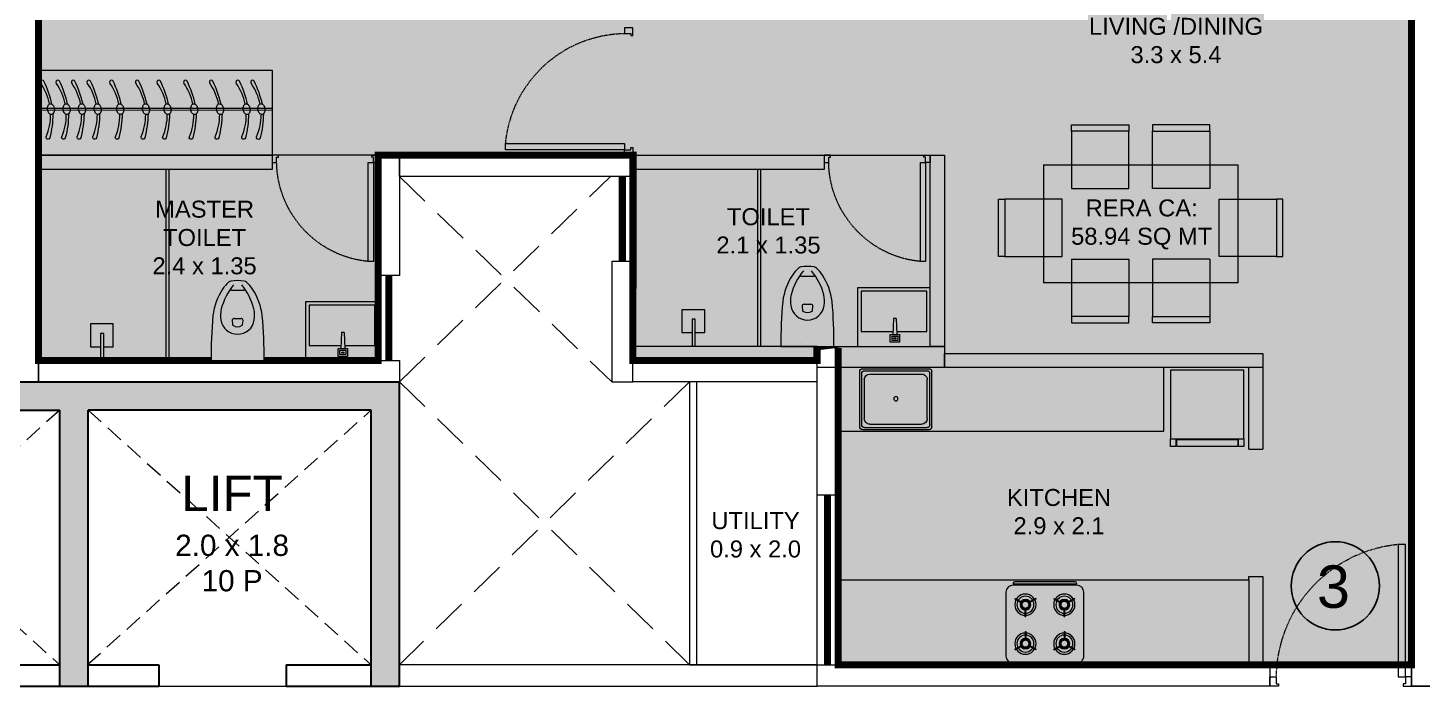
# Model space of a CAD drawing. Header units: inches. Extents: x 27644242 to 29761523, y -859349 to 216979.
# Drawn here: x 29054690 to 29064540, y -713043 to -708393 of the extents above; entities that cross this region are included whole.
import ezdxf

# ---------------------------------------------------------------- set-up
doc = ezdxf.new("R2010")
doc.units = ezdxf.units.IN
doc.header["$MEASUREMENT"] = 0
doc.set_wipeout_variables(frame=1)
for name, pattern in [('DASHED', [0.75, 0.5, -0.25]), ('DASHED2', [0.375, 0.25, -0.125]), ('HIDDEN', [0.375, 0.25, -0.125])]:
    doc.linetypes.add(name, pattern=pattern)
doc.layers.get('Defpoints').update_dxf_attribs({"color": 8})
for name, color, linetype, lineweight in [('AHC-A-COLUMN', 210, 'Continuous', 30), ('AHC-A-DUCT', 14, 'HIDDEN', 5), ('Columns', 1, 'Continuous', 25), ('DOOR', 4, 'Continuous', 0), ('ELEVATION', 40, 'Continuous', 13), ('FURN', 250, 'Continuous', 0), ('WALL', 7, 'Continuous', 20), ('WINDOW', 162, 'Continuous', 13)]:
    doc.layers.add(name, color=color, linetype=linetype, lineweight=lineweight)
doc.layers.add('BHK HATCH', color=8, linetype='Continuous', lineweight=5, transparency=0.85)
doc.layers.add('text', color=7, linetype='Continuous')
doc.styles.add('AMITS', font='arial.ttf')

# ---------------------------------------------------------------- blocks, each defined once
blk = doc.blocks.new('A$C4D4B4B8A')
at = {"layer": 'WALL', "ltscale": 500}
for points in [[(-100, 0), (50.00000023841858, 0), (50.00000023841858, 7899.999986726529), (-100, 7899.999986726529)], [(9899.999964438379, 7900.109220882077), (9749.99996765703, 7900.109220882077), (9749.99996765703, 2150.037880629359), (9899.999964438379, 2150.037880629359)]]:
    blk.add_lwpolyline(points, close=True, dxfattribs=at)
blk = doc.blocks.new('FFFF')
at = {"layer": 'Columns', "ltscale": 500, "transparency": 33554610}
h = blk.add_hatch(color=256, dxfattribs=at)
h.dxf.hatch_style = 1
h.paths.add_polyline_path([(27448525.24615743, -46437.56585687399), (27450525.24615743, -46437.56585687399), (27450525.24615743, -48237.56585687399), (27450525.24615743, -48387.56585687399), (27450725.24615743, -48387.56585687399), (27450725.24615743, -46237.56585687399), (27446125.24615743, -46237.56585687399), (27446125.24615743, -48387.56585687399), (27446325.24615743, -48387.56585687399), (27446325.24615743, -48237.56585687399), (27446325.24615743, -46437.56585687399), (27448325.24615743, -46437.56585687399), (27448325.24615743, -48237.56585687399), (27448325.24615743, -48387.56585687399), (27448525.24615743, -48387.56585687399), (27448525.24615743, -48237.56585687399), (27448519.53533646, -48237.56585687399), (27448525.24615743, -48232.44075227244)])
at = {"color": 8, "ltscale": 500}
for p, q in [((27446325.24615743, -46437.56585687399), (27448325.24615743, -48237.56585687399)), ((27448325.24615743, -46437.56585687399), (27446325.24615743, -48237.56585687399)), ((27448519.53533646, -48237.56585687399), (27450525.24615743, -46437.56585687399)), ((27448525.24615743, -46437.56585687399), (27450525.24615743, -48237.56585687399))]:
    blk.add_line(p, q, dxfattribs=at)
at = {"layer": 'AHC-A-COLUMN', "ltscale": 500}
for p, q in [((27446125.24615743, -48387.56585687399), (27446125.24615743, -46237.56585687399)), ((27446125.24615743, -46237.56585687399), (27450725.24615743, -46237.56585687399)), ((27450725.24615743, -48387.56585687399), (27450725.24615743, -46237.56585687399)), ((27446325.24615743, -46437.56585687399), (27448325.24615743, -46437.56585687399)), ((27446325.24615743, -48387.56585687399), (27446325.24615743, -46437.56585687399)), ((27448325.24615743, -48387.56585687399), (27448325.24615743, -46437.56585687399)), ((27450525.24615743, -46437.56585687399), (27448525.24615743, -46437.56585687399)), ((27448525.24615743, -48387.56585687399), (27448525.24615743, -46437.56585687399)), ((27450525.24615743, -48387.56585687399), (27450525.24615743, -46437.56585687399)), ((27446325.24615743, -48237.56585687399), (27446875.24615743, -48237.56585687399)), ((27446875.24615743, -48237.56585687399), (27446875.24615743, -48387.56585687399)), ((27447775.24615743, -48237.56585687399), (27447775.24615743, -48387.56585687399)), ((27447775.24615743, -48237.56585687399), (27448325.24615743, -48237.56585687399)), ((27448519.53533646, -48237.56585687399), (27449025.24615743, -48237.56585687399)), ((27449025.24615743, -48237.56585687399), (27449025.24615743, -48387.56585687399)), ((27449925.24615743, -48237.56585687399), (27449925.24615743, -48387.56585687399)), ((27449925.24615743, -48237.56585687399), (27450525.24615743, -48237.56585687399)), ((27446125.24615743, -48387.56585687399), (27446875.24615743, -48387.56585687399)), ((27447775.24615743, -48387.56585687399), (27449025.24615743, -48387.56585687399)), ((27449925.24615743, -48387.56585687399), (27450725.24615743, -48387.56585687399))]:
    blk.add_line(p, q, dxfattribs=at)
at = {"layer": 'FURN', "ltscale": 500}
blk.add_line((27446875.24615743, -48387.56585687399), (27449925.24615743, -48387.56585687399), dxfattribs=at)
at = {"layer": 'text', "ltscale": 100, "char_height": 300, "width": 1823.982881505042, "attachment_point": 1, "style": 'AMITS'}
for insert in [(27446404.42097889, -46901.19155707996), (27448631.11521077, -46901.19155707996)]:
    blk.add_mtext('\\pxqc;{\\H0.833333x;LIFT\\P\\H0.6x;2.0 x 1.8\\P10 P}', dxfattribs=dict(at, insert=insert))
blk = doc.blocks.new('KITCHEN')
at = {"layer": 'FURN'}
for p, q in [((-135610.396807738, 231798.9129835829, -6.80196420895e-05), (-135610.3967804788, 232190.0503932484, -6.80196420895e-05)), ((-135596.0179137137, 231813.2918504026, -6.80196420895e-05), (-135596.0179134736, 232175.6714994093, -6.80196420895e-05)), ((-135119.8276988504, 232209.4809657279, -6.80196420895e-05), (-135590.9658428584, 232209.4812943557, -6.80196420895e-05)), ((-135134.2065928738, 232195.1020989082, -6.80196420895e-05), (-135576.5869758541, 232195.1024005169, -6.80196420895e-05)), ((-135171.7082867654, 232170.7759577617, -6.80196420895e-05), (-135539.0853230409, 232170.7761889008, -6.80196420895e-05)), ((-135114.7756603756, 231813.2911255263, -6.80196420895e-05), (-135114.7756871345, 232175.6711612883, -6.80196420895e-05)), ((-135100.3967933704, 231798.9122316876, -6.80196420895e-05), (-135100.3967931102, 232190.0500281079, -6.80196420895e-05)), ((-135577.9473870879, 231857.0484814852, -6.80196420895e-05), (-135577.9471982807, 232131.914386686, -6.80196420895e-05)), ((-135132.8464845517, 232131.9140825215, -6.80196420895e-05), (-135132.8466733589, 231857.0481773207, -6.80196420895e-05)), ((-135119.8276991367, 231779.4812940964, -6.80196420895e-05), (-135590.9658431448, 231779.4809659872, -6.80196420895e-05)), ((-135134.2065931401, 231793.8601609361, -6.80196420895e-05), (-135576.5869761204, 231793.8598598058, -6.80196420895e-05)), ((-135171.7085485978, 231818.1863751068, -6.80196420895e-05), (-135539.0855848742, 231818.1866062462, -6.80196420895e-05))]:
    blk.add_line(p, q, dxfattribs=at)
blk.add_circle((-135356.2811818646, 231997.3440837172, -6.80196420895e-05), 14.57318952194355, dxfattribs=at)
for centre, radius, start, end in [((-135590.9658611147, 232190.050374992, -6.80196420895e-05), 19.43091936259141, 89.99994611887881, 179.9999461722396), ((-135576.5869941105, 232175.6714811533, -6.80196420895e-05), 19.43091936377012, 89.99994611887881, 179.9999461722396), ((-135539.0853595535, 232131.9143501736, -6.80196420895e-05), 38.86183872754022, 89.99994611887881, 179.9999461722396), ((-135171.708323278, 232131.914119034, -6.80196420895e-05), 38.86183872636153, 359.9999461722396, 89.99994611887881), ((-135134.2066064977, 232175.6711795446, -6.80196420895e-05), 19.4309193628743, 359.9999461722396, 89.99994611887881), ((-135119.8277124743, 232190.0500463643, -6.80196420895e-05), 19.4309193628743, 359.9999461722396, 89.99994611887881), ((-135590.965861374, 231798.9118853508, -6.80196420895e-05), 19.43091936259141, 180.000053747719, 270.0000538010799), ((-135576.5869943496, 231813.2918686302, -6.80196420895e-05), 19.43091936377012, 180.000053747719, 270.0000538010799), ((-135539.0855483616, 231857.0484449725, -6.80196420895e-05), 38.86183872664441, 179.9999461722396, 269.9999461188789), ((-135171.7085120852, 231857.0482138331, -6.80196420895e-05), 38.86183872636153, 269.9999461188789, 359.9999461722396), ((-135134.2066067369, 231813.2921697604, -6.80196420895e-05), 19.4309193628743, 270.0000538010799, 5.37477190742e-05), ((-135119.8277127335, 231798.91221346, -6.80196420895e-05), 19.4309193628743, 270.0000538010799, 5.37477190742e-05)]:
    blk.add_arc(centre, radius, start, end, dxfattribs=at)
blk = doc.blocks.new('A$C3D5F2F58')
at = {"color": 0, "linetype": 'ByBlock'}
blk.add_wipeout([(187.50011628095314, 0.0007029809106882112), (-187.49988645238258, 0.002141109449553369), (-185.4461327599712, -124.79427701764467), (-182.64319708290714, -194.17809506666697), (-178.67937656536208, -263.2553945867189), (-175.94513293807603, -301.96418667944084), (-169.5233772166112, -348.5784110480934), (-150.65958313053636, -414.79895548603076), (-143.60576840086605, -432.7434513807498), (-131.4359386546992, -459.4194672303872), (-111.55101623162273, -495.3515091896269), (-106.00146373602581, -504.16207614979146), (-86.31187905213665, -529.656873245913), (-71.77004263157346, -545.0922721066611), (-63.7535681235704, -552.6522667291487), (-55.820945889355016, -558.0207123471199), (-40.62732903216272, -561.9569644665341), (-22.650784500767486, -564.0576937184092), (3.1191860226782637, -564.9819712372704), (29.623588182085655, -563.386044606136), (46.7036936595033, -560.9708889653714), (55.816613053843184, -558.0211040811308), (74.1694634542315, -542.702967029331), (100.9077609306371, -511.3725559020884), (135.40578869359751, -451.2000398289068), (158.3135983791637, -392.2332935974886), (171.18299652454425, -340.03528904007953), (178.86706809347294, -260.36256015572616), (185.06888550975071, -136.10103552398238), (187.40490855322727, -46.04541111191347)], dxfattribs=at)
for p, q in [((-187.5010972647469, 0.0007029809116829711), (187.5010972647469, -0.0007029809116829711)), ((-0.0001206899869430345, -62.50032787627106), (-0.0001206899869430345, -62.50032787627106)), ((-38.34417684682921, -282.4441069934812), (-35.83019779135429, -255.1767006467769)), ((35.8281326717879, -255.1771965825794), (38.34190726578163, -282.4443945058781)), ((-24.19961533470996, -297.9528777467137), (24.19722946341426, -297.9530591965788)), ((-42.54204804944675, -496.8174885845067), (42.53839828186392, -496.8178075689004))]:
    blk.add_line(p, q, dxfattribs=at)
at = {"color": 0, "linetype": 'ByBlock', "extrusion": (0, 0, -1)}
for centre, major_axis, ratio, start_param, end_param in [((3903.021715754829, 5.336121362867516), (4087.626111640523, 164.3945008557587), 0.9402469974905732, 3.100231840976132, 3.182953466203625), ((-3903.021442387271, 5.368060991073435), (-4087.624769956175, 164.4278580952963), 0.9402470159297139, 3.100231840975885, 3.182953466203453), ((-0.0009514335361018311, -305.0664631726902), (84.37101153350417, 84.3710115335042), 0.9999999999999825, 4.0733299556064, 6.922251383800011), ((86.94657025271954, -319.104996327497), (146.6450412105385, 146.6450412105385), 0.9999999999999918, 3.705861349966813, 4.079164587688122), ((-24.19956207924042, -283.7482577751036), (10.0441831062959, 10.0441831062959), 0.9999999999995852, 2.356198239399527, 4.018928911878863), ((-27.34333802255787, -255.9594638445444), (6.026525934484352, 6.026525934484353), 0.9999999999973382, 4.018939732921321, 4.852375116918253), ((-0.001057996767485747, -292.2711204833024), (-38.16791187460797, 38.16791187460796), 0.9999999999999851, 0.139987881863427, 1.430815943345945), ((24.19728271947315, -283.7484392249714), (-10.04417346387967, 10.04417346387967), 0.9999999999995556, 2.264264766379833, 3.926994566194867), ((27.34126703434958, -255.9596688687827), (6.026537183955396, 6.026537183955397), 0.9999999999970494, -0.1399786381201538, 0.6934719302451016), ((-86.94888745475691, -319.1043443575218), (-146.6450412105745, 146.6450412105745), 0.9999999999999966, 2.204028217905958, 2.577331455627266), ((275.8096101164956, -257.5165176812914), (321.4138594013794, 321.4138594013795), 0.9999999999999842, 3.353440802212683, 3.793890346916726), ((326.3046916335552, -245.8093728538863), (-323.4226960226755, 323.4226960226754), 0.9999999999998977, 4.816657477375592, 5.235079919721876), ((-326.3066865018882, -245.806926078347), (-323.4226960226392, 323.4226960226392), 0.9999999999998939, 2.618908689068238, 3.037332178612136), ((-275.8114654978235, -257.514449539239), (-321.413859401371, 321.4138594013709), 0.9999999999999198, 2.489302284144396, 2.92975182884846), ((-42.54196283946294, -474.0900966303486), (16.07069297006956, 16.07069297006956), 0.9999999999997307, 2.356198239399343, 3.38783600578178), ((42.53848349126565, -474.0904156141503), (16.0707090407633, 16.0707090407633), 0.9999999999999711, 1.324558553155231, 2.356198239399556), ((119.317531459139, -350.4991460226909), (192.8483156408264, 192.8483156408265), 0.9999999999996505, 3.092098341611679, 3.328461824491127), ((-40.86965387194141, -527.3831097477766), (24.10605552579581, 24.10605552579582), 0.9999999999997885, 2.52830116013461, 3.092098516144597), ((-0.001305734640482115, -292.2739921861062), (-192.8462850393787, 192.8462850393787), 0.9999999999999838, 3.754889937231234, 4.099098604700583), ((40.86554763679669, -527.3834161899506), (24.10603945512559, 24.1060394551256), 0.9999999999991802, 1.620297613588609, 2.184094812518512), ((-119.3203113403979, -350.4982513199195), (192.848315640911, 192.8483156409111), 0.9999999999995629, 1.383934654308197, 1.620297613588678)]:
    blk.add_ellipse(centre, major_axis=major_axis, ratio=ratio, start_param=start_param, end_param=end_param, dxfattribs=at)
blk = doc.blocks.new('A$C3E645E75')
at = {"extrusion": (0, 0, -1), "zscale": -0.9999999999999998, "rotation": 179.9999999999989}
blk.add_blockref('A$C3D5F2F58', (0.0001145812657341594, 0.001422045185563547), dxfattribs=at)
blk = doc.blocks.new('A$C3C731254-flat-1')
at = {"layer": 'FURN'}
for p, q in [((-77430.43748000963, -2819.970071324147), (-77430.67847345052, -2801.689654865302)), ((-77430.43748003093, -2801.689654865157), (-77317.8748892299, -2796.971816414385)), ((-77430.43748000963, -2819.970071324147), (-77317.87488921489, -2824.687909652857))]:
    blk.add_line(p, q, dxfattribs=at)
for points in [[(-77233.28092653771, -3060.590108068543), (-77647.68076634045, -3060.590108293196), (-77647.6807665959, -2547.467935639521), (-77233.28092680452, -2547.467935414868)], [(-77262.74279708727, -2843.048399874649), (-77262.74279714511, -2778.289552053029), (-77317.87488925141, -2778.289552060189), (-77317.87488920493, -2843.04839988178)], [(-77274.95999168088, -2830.831205317023), (-77274.95999170274, -2790.506746669416), (-77305.65769463503, -2790.506746663305), (-77305.65769462456, -2830.831205310911)], [(-77287.17718628586, -2818.614010713907), (-77287.17718628311, -2802.723941240285), (-77293.44050005279, -2802.723941243661), (-77293.44050003283, -2818.614010717312)]]:
    blk.add_lwpolyline(points, close=True, dxfattribs=at)
blk.add_lwpolyline([(-77338.50133330109, -2823.82339306979), (-77338.50133318597, -3036.155718951602), (-77623.24637716833, -3036.155719105969), (-77623.24637740865, -2571.902324800263), (-77338.50133343766, -2571.902324645896), (-77338.50133330381, -2797.836333065352)], dxfattribs=at)
blk = doc.blocks.new('A$C3A956F37-flat-1')
at = {"layer": 'FURN'}
blk.add_line((-168.3018512507224, 90.21167682122905), (-6.357986057992093e-05, 90.21167732175672), dxfattribs=at)
for points in [[(-97.08217719242748, 66.7323122372909), (-97.08217699390661, -2.887973096221685e-07), (-258.5135283042036, -7.690396159887314e-07), (-258.5135287844423, 161.4313505413011), (-97.08217747414528, 161.4313510215434), (-97.08217726227304, 90.21167703301762)], [(-6.351125193759799e-05, 67.13475424569333), (-191.3787742581335, 67.13475367650972), (-191.3787743267858, 90.21167675257311), (-168.3018512507224, 90.21167682122905)]]:
    blk.add_lwpolyline(points, dxfattribs=at)
blk = doc.blocks.new('DOOR_750')
at = {"layer": 'DOOR'}
for points in [[(-70, 50), (-32.5, 50), (-32.5, 750), (-70, 750)], [(-750, 50), (-717.5, 50), (-717.5, 12.5), (-705, 12.5), (-705, 0), (-750, 0)], [(0, 50), (-32.5, 50), (-32.5, 12.5), (-45, 12.5), (-45, 0), (0, 0)]]:
    blk.add_lwpolyline(points, close=True, dxfattribs=at)
at = {"layer": 'DOOR', "linetype": 'DASHED', "ltscale": 10}
blk.add_arc((-2.421077079540668, 38.02074629857511), 715.1792562178572, 95.42209849767376, 179.0402507183887, dxfattribs=at)
blk = doc.blocks.new('wardrobe')
at = {"layer": 'FURN', "extrusion": (9.3648474e-09, -6.4054214e-09, 1)}
for p, q in [((-179339.9319538271, 670701.1253851951, 0.001654056043776488), (-179339.6911575368, 671301.5740311678, 0.001657899915362488)), ((-179339.6911575368, 671301.5740311678, 0.001657899915362488), (-177689.691295729, 671300.8985882141, 0.001642443591949887)), ((-177689.9321141351, 670700.3947943129, 0.001654057376228178), (-179339.9319538271, 670701.1253851951, 0.001654056043776488))]:
    blk.add_line(p, q, dxfattribs=at)
at = {"layer": 'FURN'}
for p, q in [((-177689.9321141351, 670700.3947943129, 0.001654057376228178), (-177689.691295729, 671300.8985882141, 0.001642443591949887)), ((-177689.8194740967, 670981.2735340862, 0.0033225660894623), (-179338.8915724904, 670981.6928563288, 0.0033225660894623)), ((-177689.8242864239, 670969.2735344528, 0.0033225660894623), (-179338.9360700436, 670969.6928653923, 0.0033225660894623))]:
    blk.add_line(p, q, dxfattribs=at)
at = {"layer": 'FURN', "extrusion": (9.3648474e-09, -6.4054214e-09, 1)}
for points in [[(-179278.6527992443, 671008.697192798, -0.0579524), (-179255.4255184752, 671179.3133524555, -1.08017), (-179230.4970189745, 671170.8268614486, 0.102886), (-179262.4405416033, 671013.3370963088, 0.821198)], [(-179174.1528092542, 671008.6514438248, -0.0579524), (-179150.925528485, 671179.2676034822, -1.08017), (-179125.9970289843, 671170.7811124754, 0.102886), (-179157.9405516131, 671013.2913473354, 0.821198)], [(-178986.1528272715, 671008.5691394588, -0.0579524), (-178962.9255465024, 671179.1852991163, -1.08017), (-178937.9970470017, 671170.6988081096, 0.102886), (-178969.9405696305, 671013.2090429695, 0.821198)], [(-178803.9028447357, 671008.4893523796, -0.0579524), (-178780.6755639666, 671179.1055120371, -1.08017), (-178755.7470644658, 671170.6190210303, 0.102886), (-178787.6905870946, 671013.1292558903, 0.821198)], [(-178615.6528627772, 671008.4069385647, -0.0579524), (-178592.4255820081, 671179.0230982221, -1.08017), (-178567.4970825074, 671170.5366072154, 0.102886), (-178599.4406051363, 671013.0468420754, 0.821198)], [(-178463.4028773655, 671008.3402851622, -0.0579524), (-178440.1755965964, 671178.9564448196, -1.08017), (-178415.2470970957, 671170.4699538128, 0.102886), (-178447.1906197245, 671012.9801886728, 0.821198)], [(-178281.1528948296, 671008.2604980792, -0.0579524), (-178257.9256140605, 671178.8766577367, -1.08017), (-178232.9971145598, 671170.3901667299, 0.102886), (-178264.9406371886, 671012.9004015898, 0.821198)], [(-178121.7866026715, 671008.190729235, -0.0579524), (-178098.5593219024, 671178.8068888925, -1.08017), (-178073.6308224017, 671170.3203978856, 0.102886), (-178105.5743450305, 671012.8306327456, 0.821198)], [(-178011.2023081102, 671008.1423166214, -0.0579524), (-177987.9750273411, 671178.7584762789, -1.08017), (-177963.0465278404, 671170.2719852721, 0.102886), (-177994.9900504692, 671012.7822201321, 0.821198)], [(-177902.4196637843, 671008.0946927542, -0.0579524), (-177879.1923830152, 671178.7108524117, -1.08017), (-177854.2638835145, 671170.2243614048, 0.102886), (-177886.2074061433, 671012.734596265, 0.821198)], [(-177791.8353692193, 671008.0462801406, -0.0579524), (-177768.6080884502, 671178.6624397982, -1.08017), (-177743.6795889495, 671170.1759487913, 0.102886), (-177775.6231115783, 671012.6861836513, 0.821198)]]:
    blk.add_lwpolyline(points, format="xyb", dxfattribs=at)
for points in [[(-179268.3400056766, 671013.8274481322, -0.144333), (-179259.4216683369, 671012.1674988873, -0.107177), (-179250.0418392335, 671004.5162580581, -0.0778182), (-179243.7048838651, 670993.3889121476, -0.06501649999999999), (-179240.179683402, 670978.5018788192, -0.06501649999999999), (-179240.5955590895, 670963.2088134942, -0.0778182), (-179244.5306792353, 670951.0231801585, -0.107177), (-179252.153489063, 670941.6202311226, -0.144333), (-179260.5460488024, 670938.1768151704, -0.144333), (-179269.4644667157, 670939.836756114, -0.107177), (-179278.8442877618, 670947.4879977736, -0.0778182), (-179285.1812028433, 670958.6153478347, -0.06501649999999999), (-179288.7064516507, 670973.5023761822, -0.06501649999999999), (-179288.290527619, 670988.7954464878, -0.0778182), (-179284.35544776, 671000.9810756732, -0.107177), (-179276.7326459896, 671010.384023879, -0.144333)], [(-179163.8400156865, 671013.781699159, -0.144333), (-179154.9216783468, 671012.121749914, -0.107177), (-179145.5418492434, 671004.4705090848, -0.0778182), (-179139.204893875, 670993.3431631743, -0.06501649999999999), (-179135.6796934118, 670978.456129846, -0.06501649999999999), (-179136.0955690993, 670963.1630645209, -0.0778182), (-179140.0306892452, 670950.9774311851, -0.107177), (-179147.6534990729, 670941.5744821493, -0.144333), (-179156.0460588122, 670938.1310661972, -0.144333), (-179164.9644767256, 670939.7910071409, -0.107177), (-179174.3442977717, 670947.4422488002, -0.0778182), (-179180.6812128532, 670958.5695988614, -0.06501649999999999), (-179184.2064616605, 670973.4566272089, -0.06501649999999999), (-179183.7905376289, 670988.7496975148, -0.0778182), (-179179.8554577699, 671000.9353266999, -0.107177), (-179172.2326559995, 671010.3382749057, -0.144333)], [(-178975.8400337039, 671013.6993947931, -0.144333), (-178966.9216963642, 671012.0394455481, -0.107177), (-178957.5418672607, 671004.3882047187, -0.0778182), (-178951.2049118923, 670993.2608588083, -0.06501649999999999), (-178947.6797114292, 670978.3738254801, -0.06501649999999999), (-178948.0955871167, 670963.080760155, -0.0778182), (-178952.0307072625, 670950.8951268193, -0.107177), (-178959.6535170902, 670941.4921777834, -0.144333), (-178968.0460768296, 670938.0487618314, -0.144333), (-178976.9644947429, 670939.708702775, -0.107177), (-178986.344315789, 670947.3599444343, -0.0778182), (-178992.6812308706, 670958.4872944953, -0.06501649999999999), (-178996.2064796779, 670973.3743228429, -0.06501649999999999), (-178995.7905556462, 670988.6673931489, -0.0778182), (-178991.8554757872, 671000.8530223339, -0.107177), (-178984.2326740168, 671010.2559705396, -0.144333)], [(-178793.590051168, 671013.619607714, -0.144333), (-178784.6717138283, 671011.9596584688, -0.107177), (-178775.2918847249, 671004.3084176397, -0.0778182), (-178768.9549293565, 670993.1810717289, -0.06501649999999999), (-178765.4297288933, 670978.2940384008, -0.06501649999999999), (-178765.8456045808, 670963.0009730757, -0.0778182), (-178769.7807247267, 670950.81533974, -0.107177), (-178777.4035345544, 670941.4123907043, -0.144333), (-178785.7960942938, 670937.968974752, -0.144333), (-178794.7145122071, 670939.6289156957, -0.107177), (-178804.0943332532, 670947.280157355, -0.0778182), (-178810.4312483347, 670958.4075074163, -0.06501649999999999), (-178813.9564971421, 670973.2945357638, -0.06501649999999999), (-178813.5405731104, 670988.5876060695, -0.0778182), (-178809.6054932514, 671000.7732352547, -0.107177), (-178801.982691481, 671010.1761834605, -0.144333)], [(-178605.3400692096, 671013.5371938989, -0.144333), (-178596.4217318699, 671011.8772446539, -0.107177), (-178587.0419027665, 671004.2260038246, -0.0778182), (-178580.7049473981, 670993.0986579141, -0.06501649999999999), (-178577.1797469349, 670978.2116245858, -0.06501649999999999), (-178577.5956226224, 670962.9185592608, -0.0778182), (-178581.5307427682, 670950.732925925, -0.107177), (-178589.153552596, 670941.3299768892, -0.144333), (-178597.5461123354, 670937.886560937, -0.144333), (-178606.4645302486, 670939.5465018807, -0.107177), (-178615.8443512948, 670947.19774354, -0.0778182), (-178622.1812663763, 670958.3250936011, -0.06501649999999999), (-178625.7065151836, 670973.2121219488, -0.06501649999999999), (-178625.290591152, 670988.5051922547, -0.0778182), (-178621.355511293, 671000.6908214397, -0.107177), (-178613.7327095226, 671010.0937696457, -0.144333)], [(-178453.0900837978, 671013.4705404964, -0.144333), (-178444.1717464581, 671011.8105912514, -0.107177), (-178434.7919173547, 671004.1593504221, -0.0778182), (-178428.4549619863, 670993.0320045116, -0.06501649999999999), (-178424.9297615232, 670978.1449711833, -0.06501649999999999), (-178425.3456372107, 670962.8519058583, -0.0778182), (-178429.2807573565, 670950.6662725225, -0.107177), (-178436.9035671842, 670941.2633234865, -0.144333), (-178445.2961269236, 670937.8199075345, -0.144333), (-178454.2145448369, 670939.4798484783, -0.107177), (-178463.594365883, 670947.1310901375, -0.0778182), (-178469.9312809645, 670958.2584401987, -0.06501649999999999), (-178473.4565297719, 670973.1454685464, -0.06501649999999999), (-178473.0406057402, 670988.4385388519, -0.0778182), (-178469.1055258812, 671000.6241680372, -0.107177), (-178461.4827241108, 671010.0271162429, -0.144333)], [(-178270.840101262, 671013.3907534134, -0.144333), (-178261.9217639223, 671011.7308041684, -0.107177), (-178252.5419348189, 671004.079563339, -0.0778182), (-178246.2049794505, 670992.9522174286, -0.06501649999999999), (-178242.6797789873, 670978.0651841004, -0.06501649999999999), (-178243.0956546748, 670962.7721187754, -0.0778182), (-178247.0307748207, 670950.5864854396, -0.107177), (-178254.6535846484, 670941.1835364036, -0.144333), (-178263.0461443878, 670937.7401204515, -0.144333), (-178271.964562301, 670939.4000613954, -0.107177), (-178281.3443833472, 670947.0513030546, -0.0778182), (-178287.6812984287, 670958.1786531158, -0.06501649999999999), (-178291.206547236, 670973.0656814635, -0.06501649999999999), (-178290.7906232044, 670988.358751769, -0.0778182), (-178286.8555433454, 671000.5443809542, -0.107177), (-178279.232741575, 671009.9473291601, -0.144333)], [(-178111.4738091039, 671013.3209845693, -0.144333), (-178102.5554717642, 671011.6610353242, -0.107177), (-178093.1756426607, 671004.0097944951, -0.0778182), (-178086.8386872923, 670992.8824485844, -0.06501649999999999), (-178083.3134868292, 670977.9954152561, -0.06501649999999999), (-178083.7293625167, 670962.7023499311, -0.0778182), (-178087.6644826625, 670950.5167165954, -0.107177), (-178095.2872924902, 670941.1137675596, -0.144333), (-178103.6798522296, 670937.6703516074, -0.144333), (-178112.5982701429, 670939.3302925511, -0.107177), (-178121.978091189, 670946.9815342103, -0.0778182), (-178128.3150062706, 670958.1088842717, -0.06501649999999999), (-178131.8402550779, 670972.9959126192, -0.06501649999999999), (-178131.4243310462, 670988.2889829249, -0.0778182), (-178127.4892511872, 671000.47461211, -0.107177), (-178119.8664494169, 671009.8775603158, -0.144333)], [(-178000.8895145425, 671013.2725719557, -0.144333), (-177991.9711772029, 671011.6126227106, -0.107177), (-177982.5913480994, 671003.9613818814, -0.0778182), (-177976.2543927311, 670992.8340359707, -0.06501649999999999), (-177972.7291922679, 670977.9470026426, -0.06501649999999999), (-177973.1450679554, 670962.6539373175, -0.0778182), (-177977.0801881013, 670950.4683039817, -0.107177), (-177984.7029979289, 670941.0653549461, -0.144333), (-177993.0955576683, 670937.6219389938, -0.144333), (-178002.0139755816, 670939.2818799376, -0.107177), (-178011.3937966277, 670946.9331215969, -0.0778182), (-178017.7307117092, 670958.0604716581, -0.06501649999999999), (-178021.2559605166, 670972.9475000056, -0.06501649999999999), (-178020.840036485, 670988.2405703114, -0.0778182), (-178016.9049566259, 671000.4261994964, -0.107177), (-178009.2821548555, 671009.8291477023, -0.144333)], [(-177892.1068702167, 671013.2249480885, -0.144333), (-177883.188532877, 671011.5649988435, -0.107177), (-177873.8087037736, 671003.9137580142, -0.0778182), (-177867.4717484052, 670992.7864121038, -0.06501649999999999), (-177863.946547942, 670977.8993787754, -0.06501649999999999), (-177864.3624236295, 670962.6063134504, -0.0778182), (-177868.2975437754, 670950.4206801145, -0.107177), (-177875.9203536031, 670941.0177310788, -0.144333), (-177884.3129133425, 670937.5743151268, -0.144333), (-177893.2313312558, 670939.2342560703, -0.107177), (-177902.6111523019, 670946.8854977296, -0.0778182), (-177908.9480673834, 670958.012847791, -0.06501649999999999), (-177912.4733161907, 670972.8998761384, -0.06501649999999999), (-177912.0573921591, 670988.192946444, -0.0778182), (-177908.1223123001, 671000.3785756293, -0.107177), (-177900.4995105297, 671009.7815238353, -0.144333)], [(-177781.5225756517, 671013.176535475, -0.144333), (-177772.604238312, 671011.5165862299, -0.107177), (-177763.2244092085, 671003.8653454006, -0.0778182), (-177756.8874538401, 670992.7379994901, -0.06501649999999999), (-177753.362253377, 670977.8509661617, -0.06501649999999999), (-177753.7781290645, 670962.5579008369, -0.0778182), (-177757.7132492103, 670950.372267501, -0.107177), (-177765.3360590381, 670940.9693184652, -0.144333), (-177773.7286187774, 670937.5259025132, -0.144333), (-177782.6470366907, 670939.1858434568, -0.107177), (-177792.0268577369, 670946.8370851161, -0.0778182), (-177798.3637728184, 670957.9644351773, -0.06501649999999999), (-177801.8890216257, 670972.851463525, -0.06501649999999999), (-177801.4730975941, 670988.1445338305, -0.0778182), (-177797.538017735, 671000.3301630158, -0.107177), (-177789.9152159647, 671009.7331112216, -0.144333)]]:
    blk.add_lwpolyline(points, format="xyb", close=True, dxfattribs=at)
for centre, radius, start, end in [((-178545.148123222, 671107.2747919892, -0.005989446164228918), 745.3024005847423, 192.8833822229445, 206.150255043571), ((-178868.1610454724, 671018.4069481211, -0.005989446164228919), 394.605956053169, 191.4815504651745, 214.9786078866055), ((-178440.6481332318, 671107.229043016, -0.005989446164241579), 745.3024005847423, 192.8833822229445, 206.150255043571), ((-178763.6610554823, 671018.3611991479, -0.005989446164241578), 394.605956053169, 191.4815504651745, 214.9786078866055), ((-178252.6481512492, 671107.14673865, -0.005989446164132779), 745.3024005847423, 192.8833822229445, 206.150255043571), ((-178575.6610734996, 671018.2788947821, -0.005989446164132779), 394.605956053169, 191.4815504651745, 214.9786078866055), ((-178070.3981687134, 671107.0669515708, -0.005989446164330678), 745.3024005847423, 192.8833822229445, 206.150255043571), ((-178393.4110909638, 671018.1991077027, -0.005989446164330618), 394.605956053169, 191.4815504651745, 214.9786078866055), ((-177882.1481867549, 671106.9845377558, -0.005989446164218119), 745.3024005847423, 192.8833822229445, 206.150255043571), ((-178205.1611090054, 671018.1166938879, -0.005989446164218179), 394.605956053169, 191.4815504651745, 214.9786078866055), ((-177729.8982013432, 671106.9178843533, -0.005989446164192519), 745.3024005847423, 192.8833822229445, 206.150255043571), ((-178052.9111235936, 671018.0500404852, -0.005989446164192519), 394.605956053169, 191.4815504651745, 214.9786078866055), ((-177547.6482188073, 671106.8380972703, -0.005989446164168418), 745.3024005847423, 192.8833822229445, 206.150255043571), ((-177870.6611410578, 671017.9702534023, -0.005989446164168478), 394.605956053169, 191.4815504651745, 214.9786078866055), ((-177388.2819266492, 671106.768328426, -0.005989446164531379), 745.3024005847423, 192.8833822229445, 206.150255043571), ((-177711.2948488996, 671017.9004845581, -0.005989446164531319), 394.605956053169, 191.4815504651745, 214.9786078866055), ((-177277.6976320879, 671106.7199158127, -0.005989446164528479), 745.3024005847423, 192.8833822229445, 206.150255043571), ((-177600.7105543383, 671017.8520719445, -0.005989446164528479), 394.605956053169, 191.4815504651745, 214.9786078866055), ((-177168.914987762, 671106.6722919454, -0.00598944616433618), 745.3024005847423, 192.8833822229445, 206.150255043571), ((-177491.9279100124, 671017.8044480775, -0.005989446164336118), 394.605956053169, 191.4815504651745, 214.9786078866055), ((-177058.330693197, 671106.6238793319, -0.005989446164333219), 745.3024005847423, 192.8833822229445, 206.150255043571), ((-177381.3436154474, 671017.7560354639, -0.005989446164333278), 394.605956053169, 191.4815504651745, 214.9786078866055), ((-179202.3082393222, 670784.6203770322, -0.00598944616422898), 13.20589759893129, 206.1504610381712, 34.97883644990284), ((-179097.8082493321, 670784.5746280589, -0.005989446164241519), 13.20589759893129, 206.1504610381712, 34.97883644990284), ((-178909.8082673495, 670784.492323693, -0.005989446164132719), 13.20589759893129, 206.1504610381712, 34.97883644990284), ((-178727.5582848136, 670784.4125366136, -0.005989446164330679), 13.20589759893129, 206.1504610381712, 34.97883644990284), ((-178539.3083028552, 670784.3301227987, -0.005989446164218178), 13.20589759893129, 206.1504610381712, 34.97883644990284), ((-178387.0583174434, 670784.2634693962, -0.005989446164192579), 13.20589759893129, 206.1504610381712, 34.97883644990284), ((-178204.8083349076, 670784.1836823132, -0.005989446164168479), 13.20589759893129, 206.1504610381712, 34.97883644990284), ((-178045.4420427494, 670784.113913469, -0.005989446164531379), 13.20589759893129, 206.1504610381712, 34.97883644990284), ((-177934.8577481882, 670784.0655008554, -0.005989446164528418), 13.20589759893129, 206.1504610381712, 34.97883644990284), ((-177826.0751038623, 670784.0178769884, -0.005989446164336179), 13.20589759893129, 206.1504610381712, 34.97883644990284), ((-177715.4908092973, 670783.9694643748, -0.005989446164333219), 13.20589759893129, 206.1504610381712, 34.97883644990284)]:
    blk.add_arc(centre, radius, start, end, dxfattribs=at)
blk = doc.blocks.new('FRDG')
at = {"layer": 'FURN', "color": 8, "lineweight": 0, "extrusion": (3.34319914e-08, -6.874311e-09, 0.9999999999999996), "elevation": 0.0002050832648149}
for points in [[(9345.997612685185, -728.4923106440953), (9346.508078055589, -728.4923104646708), (9346.508077863564, -727.9459958256563), (9345.997612493158, -727.9459960050802)], [(9346.508077863564, -727.9459958256563), (9346.565883324702, -727.9459958053379), (9346.565883338772, -727.9860241683583), (9346.508077877632, -727.9860241886763)], [(9346.513872441215, -727.9916598882814), (9346.565883340749, -727.9916598700003), (9346.565883499825, -728.4442234720767), (9346.513872600286, -728.444223490358)], [(9346.50807804152, -728.4522821016507), (9346.565883502657, -728.4522820813326), (9346.565883516723, -728.4923104443528), (9346.508078055589, -728.4923104646708)]]:
    blk.add_lwpolyline(points, close=True, dxfattribs=at)
blk = doc.blocks.new('hob')
at = {"layer": 'FURN', "extrusion": (2e-16, 7.342489320000001e-08, 0.9999999999999974)}
for p, q in [((-747640.0917034821, 890446.8354195151), (-747612.5579157397, 890399.1455002223)), ((-747635.7615764627, 890449.3354195151), (-747608.2277887221, 890401.6455002222)), ((-747280.1291814615, 890449.3354195151), (-747307.6629692019, 890401.6455002222)), ((-747275.799054442, 890446.8354195151), (-747303.3328421824, 890399.1455002223)), ((-747640.0917034821, 890302.1747929864), (-747612.5579157397, 890349.8647122794)), ((-747635.7615764627, 890299.6747929862), (-747608.2277887221, 890347.3647122792)), ((-747510.4817989618, 890377.0051062517), (-747565.5493744445, 890377.0051062517)), ((-747510.4817989618, 890372.0051062517), (-747565.5493744445, 890372.0051062517)), ((-747405.4089589603, 890377.0051062517), (-747350.3413834795, 890377.0051062517)), ((-747405.4089589603, 890372.0051062517), (-747350.3413834795, 890372.0051062517)), ((-747280.1291814615, 890299.6747929862), (-747307.6629692019, 890347.3647122792)), ((-747275.799054442, 890302.1747929864), (-747303.3328421824, 890349.8647122794)), ((-747640.0917034821, 890171.8354195151), (-747612.5579157397, 890124.1455002223)), ((-747635.7615764627, 890174.3354195151), (-747608.2277887221, 890126.6455002222)), ((-747280.1291814615, 890174.3354195151), (-747307.6629692019, 890126.6455002222)), ((-747275.799054442, 890171.8354195151), (-747303.3328421824, 890124.1455002223)), ((-747640.0917034821, 890027.1747929862), (-747612.5579157397, 890074.8647122794)), ((-747635.7615764627, 890024.6747929864), (-747608.2277887221, 890072.3647122794)), ((-747510.4817989618, 890102.0051062516), (-747565.5493744445, 890102.0051062516)), ((-747510.4817989618, 890097.0051062519), (-747565.5493744445, 890097.0051062519)), ((-747405.4089589603, 890102.0051062498), (-747350.3413834795, 890102.0051062498)), ((-747405.4089589603, 890097.0051062498), (-747350.3413834795, 890097.0051062498)), ((-747280.1291814615, 890024.6747929864), (-747307.6629692019, 890072.3647122794)), ((-747275.799054442, 890027.1747929862), (-747303.3328421824, 890074.8647122794))]:
    blk.add_line(p, q, dxfattribs=at)
at = {"layer": 'FURN', "extrusion": (2e-16, 7.342489320000001e-08, 0.9999999999999974), "elevation": 0.06695608915302599}
for points in [[(-747232.9450263028, 889962.0050052701), (-747682.9450263027, 889962.0050052701, -0.4142135623730929), (-747732.9450263027, 890012.0050052705), (-747732.9450263027, 890462.0050052705, -0.4142135623730951), (-747682.9450263007, 890512.0050052704), (-747232.9450263007, 890512.0050052704, -0.4142135623730971), (-747182.9450263027, 890462.0050052705), (-747182.9450263027, 890012.0050052705, -0.4142135623730951)], [(-747172.9450263007, 890462.0050052705, -0.4142135623730951), (-747157.945026301, 890447.0050052704), (-747157.9450263027, 890027.0050052701, -0.4142135623730951), (-747172.9450263028, 890012.0050052705), (-747172.9450263028, 890027.0050052701)]]:
    blk.add_lwpolyline(points, format="xyb", close=True, dxfattribs=at)
at = {"layer": 'FURN', "extrusion": (2e-16, 7.342489320000001e-08, 0.9999999999999974), "const_width": 20, "elevation": 0.06695608915302599}
for points in [[(-747625.4450263027, 890374.5050052705, 1), (-747565.445026301, 890374.5050052705, 1)], [(-747290.4457316212, 890374.5050052705, 1), (-747350.4457316212, 890374.505005272, 1)], [(-747625.4450263027, 890099.5050052704, -1), (-747565.4450263028, 890099.5050052704, -1)], [(-747290.4457316212, 890099.5050052704, 1), (-747350.4457316212, 890099.5050052704, 1)]]:
    blk.add_lwpolyline(points, format="xyb", close=True, dxfattribs=at)
at = {"layer": 'FURN', "extrusion": (2e-16, 7.342489320000001e-08, 0.9999999999999974)}
for centre, radius in [((-747595.445026301, 890374.5051062476, 0.0653756527670075), 75), ((-747320.4457316212, 890374.5051062497, 0.06537565276706463), 75), ((-747595.445026301, 890374.5051062476, 0.0653756527670075), 60.00000000000001), ((-747595.445026301, 890374.5051062476, 0.0653756527670075), 37.50000000000001), ((-747320.4457316212, 890374.5051062497, 0.06537565276706463), 60.00000000000001), ((-747320.4457316212, 890374.5051062497, 0.06537565276706463), 37.50000000000001), ((-747595.4450263028, 890099.5051062478, 0.0653554609213856), 75), ((-747595.4450263028, 890099.5051062478, 0.0653554609213856), 60.00000000000001), ((-747320.4457316212, 890099.5051062478, 0.0653554609214416), 75), ((-747320.4457316212, 890099.5051062478, 0.0653554609214416), 60.00000000000001), ((-747595.4450263028, 890099.5051062478, 0.0653554609213856), 37.50000000000001), ((-747320.4457316212, 890099.5051062478, 0.0653554609214416), 37.50000000000001)]:
    blk.add_circle(centre, radius, dxfattribs=at)
for centre, start, end in [((-747595.445026301, 890374.5051062476, 0.0653756527670075), 118.3145869005222, 121.6854130804511), ((-747320.4457316212, 890374.5051062497, 0.06537565276706463), 58.3145869195489, 61.68541298337863), ((-747320.445026301, 890374.5051062476, 0.0653756527670636), 58.3145869195489, 61.68541298337863), ((-747595.445026301, 890374.5051062476, 0.0653756527670075), 358.3145869530076, 1.685412940316937), ((-747320.4457316212, 890374.5051062497, 0.06537565276706463), 178.3145869530075, 181.6854129403169), ((-747595.445026301, 890374.5051062476, 0.0653756527670075), 238.3145869195489, 241.6854129833786), ((-747320.4457316212, 890374.5051062497, 0.06537565276706463), 298.3145869005222, 301.6854130804511), ((-747595.4450263028, 890099.5051062478, 0.0653554609213856), 118.3145869005222, 121.6854130804511), ((-747320.4457316212, 890099.5051062478, 0.0653554609214416), 58.3145869195489, 61.68541298337863), ((-747320.445026301, 890099.5051062478, 0.0653554609214416), 58.3145869195489, 61.68541298337863), ((-747595.4450263028, 890099.5051062478, 0.0653554609213856), 358.3145869530076, 1.685412940316937), ((-747320.4457316212, 890099.5051062478, 0.0653554609214416), 178.3145869530075, 181.6854129403169), ((-747595.4450263028, 890099.5051062478, 0.0653554609213856), 238.3145869195489, 241.6854129833786), ((-747320.4457316212, 890099.5051062478, 0.0653554609214416), 298.3145869005222, 301.6854130804511)]:
    blk.add_arc(centre, 85, start, end, dxfattribs=at)
blk = doc.blocks.new('DINING TBALE')
at = {"layer": 'FURN'}
for p, q in [((551.6394374225056, 1664.61049376172, 0.3026115498129918), (551.6394411908695, 1709.61049376172, 0.3026115498129918)), ((551.6394411908695, 1709.61049376172, 0.3026115498129918), (956.6394411908695, 1709.610459846212, 0.3026115498129918)), ((551.6394374225056, 1664.61049376172, 0.3026115498129918), (551.6394411908695, 1709.61049376172, 0.3026115498129918)), ((956.6394411908695, 1709.610459846212, 0.3026115498129918), (956.6394374225056, 1664.610459846212, 0.3026115498129918)), ((1528.277242697193, 1709.61049376172, 0.3026115498129918), (1123.277242697193, 1709.610459846212, 0.3026115498129918)), ((1123.277242697193, 1709.610459846212, 0.3026115498129918), (1123.277246465557, 1664.610459846212, 0.3026115498129918)), ((1528.277246465557, 1664.61049376172, 0.3026115498129918), (1528.277242697193, 1709.61049376172, 0.3026115498129918)), ((1528.277246465557, 1664.61049376172, 0.3026115498129918), (1528.277242697193, 1709.61049376172, 0.3026115498129918)), ((551.6394374225056, 1664.61049376172, 0.3026115498129918), (551.639403506997, 1259.61049376172, 0.3026115498129918)), ((956.6394374225056, 1664.610459846212, 0.3026115498129918), (551.6394374225056, 1664.61049376172, 0.3026115498129918)), ((956.6394374225056, 1664.610459846212, 0.3026115498129918), (551.6394374225056, 1664.61049376172, 0.3026115498129918)), ((956.639403506997, 1259.610459846212, 0.3026115498129918), (956.6394374225056, 1664.610459846212, 0.3026115498129918)), ((1123.277246465557, 1664.610459846212, 0.3026115498129918), (1528.277246465557, 1664.61049376172, 0.3026115498129918)), ((1123.277246465557, 1664.610459846212, 0.3026115498129918), (1528.277246465557, 1664.61049376172, 0.3026115498129918)), ((1123.277280381299, 1259.610459846212, 0.3026115498129918), (1123.277246465557, 1664.610459846212, 0.3026115498129918)), ((1528.277246465557, 1664.61049376172, 0.3026115498129918), (1528.277280381299, 1259.61049376172, 0.3026115498129918)), ((1726.246325909975, 1426.237583625829, 0.3026115498129918), (353.6703579780878, 1426.237698568497, 0.3026115498129918)), ((353.6703579783207, 1426.237583625829, 0.3026115498129918), (353.6704276530072, 594.220360763371, 0.3026115498129918)), ((1726.246325909975, 1426.237583625829, 0.3026115498129918), (1726.246256234939, 594.220245820703, 0.3026115498129918)), ((35.04572732385714, 779.3267953547183, 0.3026115498129918), (35.04576123959851, 1184.326795354718, 0.3026115498129918)), ((35.04576123959851, 1184.326795354718, 0.3026115498129918), (80.0457612395985, 1184.326791586354, 0.3026115498129918)), ((80.0457612395985, 1184.326791586354, 0.3026115498129918), (80.04572732385714, 779.3267915863544, 0.3026115498129918)), ((80.0457612395985, 1184.326791586354, 0.3026115498129918), (80.04572732385714, 779.3267915863544, 0.3026115498129918)), ((485.0457612395985, 1184.326757670846, 0.3026115498129918), (80.0457612395985, 1184.326791586354, 0.3026115498129918)), ((485.0457273238571, 779.3267576708458, 0.3026115498129918), (485.0457612395985, 1184.326757670846, 0.3026115498129918)), ((551.639403506997, 1259.61049376172, 0.3026115498129918), (956.639403506997, 1259.610459846212, 0.3026115498129918)), ((1528.277280381299, 1259.61049376172, 0.3026115498129918), (1123.277280381299, 1259.610459846212, 0.3026115498129918)), ((1594.870922648231, 1184.326757670846, 0.3026115498129918), (1999.870922648231, 1184.326791586354, 0.3026115498129918)), ((1594.870956563973, 779.3267576708458, 0.3026115498129918), (1594.870922648231, 1184.326757670846, 0.3026115498129918)), ((2044.870922648231, 1184.326795354718, 0.3026115498129918), (1999.870922648231, 1184.326791586354, 0.3026115498129918)), ((1999.870922648231, 1184.326791586354, 0.3026115498129918), (1999.870956563973, 779.3267915863544, 0.3026115498129918)), ((1999.870922648231, 1184.326791586354, 0.3026115498129918), (1999.870956563973, 779.3267915863544, 0.3026115498129918)), ((2044.870956563973, 779.3267953547183, 0.3026115498129918), (2044.870922648231, 1184.326795354718, 0.3026115498129918)), ((80.04572732385714, 779.3267915863544, 0.3026115498129918), (35.04572732385714, 779.3267953547183, 0.3026115498129918)), ((80.04572732385714, 779.3267915863544, 0.3026115498129918), (35.04572732385714, 779.3267953547183, 0.3026115498129918)), ((80.04572732385714, 779.3267915863544, 0.3026115498129918), (485.0457273238571, 779.3267576708458, 0.3026115498129918)), ((551.639403506997, 760.8472781460732, 0.3026115498129918), (551.6393695912557, 355.8472781460732, 0.3026115498129918)), ((551.639403506997, 760.8472442303319, 0.3026115498129918), (956.639403506997, 760.8472781460732, 0.3026115498129918)), ((956.639403506997, 760.8472781460732, 0.3026115498129918), (956.6394374225056, 355.8472781460732, 0.3026115498129918)), ((1123.277280381299, 760.8472781460732, 0.3026115498129918), (1123.277246465557, 355.8472781460732, 0.3026115498129918)), ((1528.277280381299, 760.8472442303319, 0.3026115498129918), (1123.277280381299, 760.8472781460732, 0.3026115498129918)), ((1528.277280381299, 760.8472781460732, 0.3026115498129918), (1528.277314296807, 355.8472781460732, 0.3026115498129918)), ((1999.870956563973, 779.3267915863544, 0.3026115498129918), (1594.870956563973, 779.3267576708458, 0.3026115498129918)), ((1999.870956563973, 779.3267915863544, 0.3026115498129918), (2044.870956563973, 779.3267953547183, 0.3026115498129918)), ((1999.870956563973, 779.3267915863544, 0.3026115498129918), (2044.870956563973, 779.3267953547183, 0.3026115498129918)), ((353.6704276530072, 594.220360763371, 0.3026115498129918), (1726.246256234939, 594.220245820703, 0.3026115498129918)), ((956.6393695912557, 355.8472888551187, 0.3026115498129918), (551.6393695912557, 355.8472549393773, 0.3026115498129918)), ((956.6393695912557, 355.8472888551187, 0.3026115498129918), (551.6393695912557, 355.8472549393773, 0.3026115498129918)), ((551.6393695912557, 355.8472549393773, 0.3026115498129918), (551.6393733596196, 310.8472549393773, 0.3026115498129918)), ((551.6393695912557, 355.8472549393773, 0.3026115498129918), (551.6393733596196, 310.8472549393773, 0.3026115498129918)), ((551.6393733596196, 310.8472549393773, 0.3026115498129918), (956.6393733596196, 310.8472888551187, 0.3026115498129918)), ((956.6393733596196, 310.8472888551187, 0.3026115498129918), (956.6393695912557, 355.8472888551187, 0.3026115498129918)), ((1123.277174865943, 310.8472888551187, 0.3026115498129918), (1123.277178634307, 355.8472888551187, 0.3026115498129918)), ((1528.277174865943, 310.8472549393773, 0.3026115498129918), (1123.277174865943, 310.8472888551187, 0.3026115498129918)), ((1123.277178634307, 355.8472888551187, 0.3026115498129918), (1528.277178634307, 355.8472549393773, 0.3026115498129918)), ((1123.277178634307, 355.8472888551187, 0.3026115498129918), (1528.277178634307, 355.8472549393773, 0.3026115498129918)), ((1528.277178634307, 355.8472549393773, 0.3026115498129918), (1528.277174865943, 310.8472549393773, 0.3026115498129918)), ((1528.277178634307, 355.8472549393773, 0.3026115498129918), (1528.277174865943, 310.8472549393773, 0.3026115498129918))]:
    blk.add_line(p, q, dxfattribs=at)

msp = doc.modelspace()

# ---------------------------------------------------------------- linework, layer by layer
at = {"layer": 'AHC-A-DUCT', "linetype": 'DASHED2', "ltscale": 1000}
for p, q in [((29057315.02782441, -710892.7088164198), (29058805.27883985, -709442.7467034827)), ((29057315.32124613, -709442.7467034827), (29058814.87491608, -710892.746700264)), ((29057315.02782441, -710892.7094834411), (29059365.09110402, -712892.7653086772)), ((29059365.09110402, -710892.746700264), (29057315.02782441, -712892.7467002639))]:
    msp.add_line(p, q, dxfattribs=at)
at = {"layer": 'ELEVATION', "ltscale": 500}
msp.add_line((29059415.08752544, -712892.766919008), (29059415.0946826, -710892.7450899333), dxfattribs=at)
msp.add_lwpolyline([(29060265.0911008, -710892.746700264), (29059365.09110402, -710892.746700264), (29059365.09110402, -712892.7653086772), (29060265.0911008, -712892.7653086772)], close=True, dxfattribs=at)
at = {"layer": 'FURN', "ltscale": 500}
for p, q in [((29057165.0916137, -709292.7460398104), (29056415.0916137, -709292.7701919958)), ((29060315.09158433, -709292.7467067013), (29061065.09158433, -709292.7467067013)), ((29055665.0916137, -709392.7460365917), (29055665.0916137, -710742.7088196385)), ((29055685.0916137, -709392.7460365917), (29055685.0916137, -710742.7088196385)), ((29059844.94985684, -709392.7467034827), (29059844.94985684, -710642.8479911955)), ((29059864.94985684, -709392.7467034827), (29059864.94985684, -710642.8479911955)), ((29062715.09109758, -711242.7467002642), (29062715.09109758, -710792.7467002642)), ((29060415.09109758, -711242.7467002642), (29062715.09109758, -711242.7467002642)), ((29060415.09109758, -712292.7467002639), (29063315.09109758, -712292.746700264))]:
    msp.add_line(p, q, dxfattribs=at)
at = {"layer": 'text', "color": 1, "ltscale": 500}
msp.add_circle((29063927.05656981, -712334.452286154), 311.4190134853125, dxfattribs=at)
at = {"layer": 'WALL', "ltscale": 500}
for p, q in [((29061165.09158111, -710642.7467034827), (29061165.09158111, -710792.746700264)), ((29058964.87491286, -710742.7467034827), (29060265.0911008, -710742.7467034827)), ((29058964.87491286, -710892.746700264), (29058964.87491286, -710742.7467034827)), ((29061165.09158111, -710792.746700264), (29060265.0911008, -710792.746700264)), ((29060415.09109758, -710792.746700264), (29060415.09109758, -711692.7467002642)), ((29063315.09109758, -711367.746700264), (29063315.09109758, -710792.746700264)), ((29063415.09109436, -710792.746700264), (29063415.09109436, -711367.746700264)), ((29060265.0911008, -710892.746700264), (29058964.87491286, -710892.746700264)), ((29063315.09109758, -711367.746700264), (29063415.09109436, -711367.746700264)), ((29060415.09109758, -711692.7467002642), (29060265.0911008, -711692.7467002642)), ((29063315.09109758, -712292.746700264), (29063315.09109758, -712267.746700264)), ((29063315.09109758, -712267.746700264), (29063415.09109436, -712267.746700264)), ((29063315.09109758, -712292.746700264), (29063315.09109758, -712892.746700264)), ((29063415.09109436, -712267.746700264), (29063415.09109436, -712892.746700264)), ((29063415.09109436, -712892.746700264), (29063315.09109758, -712892.746700264))]:
    msp.add_line(p, q, dxfattribs=at)
for points in [[(29057165.0916137, -709292.7460398104), (29057315.09161048, -709292.7460398104), (29057315.09161048, -710142.7460365917), (29057165.0916137, -710142.7460365917)], [(29058965.11921547, -709442.7467034827), (29057315.09161048, -709442.7467034827), (29057315.09161048, -709292.7467067013), (29058965.11921547, -709292.7467067013)], [(29060315.09158433, -709292.7467067013), (29060315.09158433, -709392.7467034827), (29058965.11921547, -709392.7467034827), (29058965.11921547, -709292.7467067013)], [(29061165.09158111, -710642.7467034827), (29061065.09158433, -710642.7467034827), (29061065.09158433, -709292.7467067013), (29061165.09158111, -709292.7467067013)], [(29058814.87491608, -710892.746700264), (29058964.87491286, -710892.746700264), (29058964.87491286, -710042.7467034827), (29058814.87491608, -710042.7467034827)], [(29063415.09109436, -710692.7467034827), (29063415.09109436, -710792.746700264), (29061165.09158111, -710792.746700264), (29061165.09158111, -710692.7467034827)], [(29057315.02782441, -713042.7094834411), (29060265.09109757, -713042.7280918544), (29060265.09109757, -712892.7653086772), (29057315.02782441, -712892.7467002639)], [(29063465.09109794, -713042.7467002678), (29060265.09109757, -713042.7467002675), (29060265.09109757, -712892.7467002638), (29063465.09109794, -712892.746700264)]]:
    msp.add_lwpolyline(points, close=True, dxfattribs=at)
at = {"layer": 'WINDOW', "ltscale": 500, "const_width": 50}
for points in [[(29058889.87491447, -710042.7467034827), (29058889.87491447, -709442.7467034827)], [(29057240.09161209, -710142.7460365917), (29057240.09161209, -710742.7088196385)], [(29060340.09109919, -711692.7467002642), (29060340.09109919, -712892.7467002638)]]:
    msp.add_lwpolyline(points, dxfattribs=at)

# ---------------------------------------------------------------- block references
at = {"color": 2, "ltscale": 500}
msp.add_blockref('A$C4D4B4B8A', (29064565.07967868, -713042.7467002678), dxfattribs=at)
at = {"xscale": -1, "rotation": 90.00000000000875}
for name, p in [('A$C3C731254-flat-1', (29058004.50147628, -787876.0276300209)), ('A$C3C731254-flat-1', (29054104.50151911, -787975.9897461766)), ('A$C3A956F37-flat-1', (29059472.62306586, -710642.8480547754)), ('A$C3A956F37-flat-1', (29055292.76482271, -710742.7088832182))]:
    msp.add_blockref(name, p, dxfattribs=at)
at = {"layer": 'AHC-A-DUCT', "ltscale": 500}
msp.add_blockref('FFFF', (1606589.781666979, -664655.1436265671), dxfattribs=at)
at = {"layer": 'DOOR', "xscale": -1.200000000020023, "yscale": 1.200000000020023, "zscale": 1.200000000020023, "rotation": 90.00000000000001}
msp.add_blockref('DOOR_750', (29058965.11921547, -709292.8515253344), dxfattribs=at)
at = {"layer": 'DOOR', "xscale": -1, "rotation": 180}
msp.add_blockref('DOOR_750', (29057165.0916137, -709292.7460398104), dxfattribs=at)
at = {"layer": 'FURN', "ltscale": 1000, "xscale": -1}
msp.add_blockref('DINING TBALE', (29063591.33783735, -710786.9669493034, -0.3026115498129918), dxfattribs=at)
at = {"layer": 'FURN', "xscale": -1}
for name, p, rotation in [('KITCHEN', (28925466.08971077, -943010.2276842681, 6.801964208949518e-05), 8.156253403143674e-12), ('hob', (28171638.10031322, 34852.88073763857, -4.002643890999025e-06), 269.9999999999914)]:
    msp.add_blockref(name, p, dxfattribs=dict(at, rotation=rotation))
at = {"layer": 'FURN', "extrusion": (-6.405421399998641e-09, 9.364847400000934e-09, 1), "xscale": 950.000000000018, "yscale": 950.0000000000115, "zscale": 950.0000000000108, "rotation": 270.0250834735325}
msp.add_blockref('FRDG', (29750942.3732735, 8168189.855775514, -0.08606267138087438), dxfattribs=at)

# ---------------------------------------------------------------- texts
at = {"layer": 'text', "ltscale": 100, "char_height": 120, "width": 1715.234679162502, "style": 'AMITS'}
for s, insert, attachment_point in [('\\pxqc;LIVING /DINING\\P3.3 x 5.4', (29063658.79348872, -708643.508674902), 9), ('\\pxqc;TOILET\\P2.1 x 1.35', (29060779.77825209, -709988.2714863094), 9), ('\\pxqc;RERA CA: \\P58.94 SQ MT', (29061701.09125312, -709957.6496582257), 7), ('\\pxqc;KITCHEN\\P2.9 x 2.1', (29062832.35845341, -711971.76666213), 9), ('\\pxqc;UTILITY\\P0.9 x 2.0', (29060688.37278868, -711813.7453468111), 3)]:
    msp.add_mtext(s, dxfattribs=dict(at, insert=insert, attachment_point=attachment_point))
at = {"layer": 'text', "color": 1, "ltscale": 100, "insert": (29063541.12441823, -712190.0128648512), "char_height": 300, "width": 744.9060423374176, "attachment_point": 1, "style": 'AMITS'}
msp.add_mtext('\\pxqc;3', dxfattribs=at)

# ---------------------------------------------------------------- next in the draw order: linework, layer by layer
at = {"layer": 'WALL', "ltscale": 500}
msp.add_lwpolyline([(29064615.09158135, -713042.7467002678), (29064465.09158111, -713042.7467002678), (29064465.09158111, -705142.7467135412), (29064615.09158135, -705142.7467135412)], close=True, dxfattribs=at)

# ---------------------------------------------------------------- next in the draw order: block references
at = {"color": 2, "ltscale": 500}
msp.add_blockref('A$C4D4B4B8A', (29044865.09164926, -713042.7466716504), dxfattribs=at)
at = {"layer": 'DOOR', "xscale": 1.333333977559269, "yscale": 1.333333977559269, "zscale": 1.333333977559269}
msp.add_blockref('DOOR_750', (29064465.09158111, -713042.7467002678), dxfattribs=at)

# ---------------------------------------------------------------- next in the draw order: linework, layer by layer
at = {"layer": 'Defpoints', "ltscale": 500}
msp.add_lwpolyline([(29064265.07400082, -712892.7467002644, 50, 50, 0), (29060415.09109757, -712892.7467002633, 50, 50, 0), (29060415.09109758, -710642.7396202467, 50, 50, 0), (29060265.0911008, -710642.7537867207, 50, 50, 0), (29060265.0911008, -710742.7467034827, 50, 50, 0), (29058964.77588842, -710742.7608699566, 50, 50, 0), (29058964.99304342, -709292.7750396485, 50, 50, 0), (29057165.07400725, -709292.7467067013, 50, 50, 0), (29057165.07400725, -710742.7094865295, 50, 50, 0), (29054765.07400725, -710742.7094865295, 50, 50, 0), (29054765.09217227, -705295.0381609087, 50, 50, 0), (29058065.08308618, -705294.9431573821, 50, 50, 0), (29058065.06491719, -705292.6517118721, 50, 50, 0), (29061065.07400337, -705292.7467096685, 50, 50, 0), (29061065.07400409, -705292.7467067328, 50, 50, 0), (29064465.09158111, -705292.7467103257, 50, 50, 0), (29064465.09158111, -712892.7467034833, 50, 50, 0), (29063065.07351728, -712892.746700264, 50, 50, 0)], format="xyseb", dxfattribs=at)
at = {"layer": 'WALL', "ltscale": 500}
msp.add_lwpolyline([(29054615.09161691, -705142.6374793857), (29054765.0916137, -705142.6374793857), (29054765.0916137, -710892.7088196385), (29054615.09161691, -710892.7088196385)], close=True, dxfattribs=at)
msp.add_lwpolyline([(29054765.0916137, -709292.7460398104), (29056415.0916137, -709292.7460398104), (29056415.0916137, -709392.7460365917), (29054765.0916137, -709392.7460365917)], dxfattribs=at)

# ---------------------------------------------------------------- next in the draw order: block references
at = {"layer": 'FURN', "rotation": 180}
msp.add_blockref('wardrobe', (28877075.40586226, -37991.19616306736, -0.001657347184454745), dxfattribs=at)

# ---------------------------------------------------------------- next in the draw order: block references
at = {"layer": 'FURN', "rotation": 359.9997802697439}
for p in [(29060197.59156433, -710642.7467034827), (29056171.59160716, -710742.7088196385)]:
    msp.add_blockref('A$C3E645E75', p, dxfattribs=at)

# ---------------------------------------------------------------- next in the draw order: hatches: boundary and pattern name
at = {"layer": 'BHK HATCH', "ltscale": 500, "true_color": 0xff00ff}
h = msp.add_hatch(color=6, dxfattribs=at)
h.dxf.hatch_style = 1
edge = h.paths.add_edge_path()
edge.add_line((29064265.07400082, -712892.7467002644), (29060415.09109757, -712892.7467002633))
edge.add_line((29060415.09109757, -712892.7467002633), (29060415.09109758, -710642.7396202467))
edge.add_line((29060415.09109758, -710642.7396202467), (29060265.0911008, -710642.7537867207))
edge.add_line((29060265.0911008, -710642.7537867207), (29060265.0911008, -710742.7467034827))
edge.add_line((29060265.0911008, -710742.7467034827), (29058964.77588842, -710742.7608699566))
edge.add_line((29058964.77588842, -710742.7608699566), (29058964.99304342, -709292.7750396485))
edge.add_line((29058964.99304342, -709292.7750396485), (29057165.07400725, -709292.7467067013))
edge.add_line((29057165.07400725, -709292.7467067013), (29057165.07400725, -710742.7094865295))
edge.add_line((29057165.07400725, -710742.7094865295), (29054765.07400725, -710742.7094865295))
edge.add_line((29054765.07400725, -710742.7094865295), (29054765.09217227, -705295.0381609087))
edge.add_line((29054765.09217227, -705295.0381609087), (29058065.08308618, -705294.9431573821))
edge.add_line((29058065.08308618, -705294.9431573821), (29058065.06491719, -705292.6517118721))
edge.add_line((29058065.06491719, -705292.6517118721), (29061065.07400337, -705292.7467096685))
edge.add_line((29061065.07400337, -705292.7467096685), (29061065.07400409, -705292.7467067328))
edge.add_line((29061065.07400409, -705292.7467067328), (29064465.09158111, -705292.7467103257))
edge.add_line((29064465.09158111, -705292.7467103257), (29064465.09158111, -712892.7467034833))
edge.add_line((29064465.09158111, -712892.7467034833), (29063065.07351728, -712892.746700264))

# ---------------------------------------------------------------- next in the draw order: linework, layer by layer
at = {"layer": 'ELEVATION', "ltscale": 500}
msp.add_line((29060265.0911008, -710642.7467034834), (29058964.87491286, -710642.7467034834), dxfattribs=at)
at = {"layer": 'WALL', "ltscale": 500}
for p, q in [((29060265.0911008, -711692.7467002642), (29060265.0911008, -710642.7467034827)), ((29060265.0911008, -710642.7467034827), (29061165.09158111, -710642.7467034827))]:
    msp.add_line(p, q, dxfattribs=at)
msp.add_lwpolyline([(29057315.02782441, -710742.7088196385), (29057315.02782441, -710892.7088164198), (29054765.0916137, -710892.7088164198), (29054765.0916137, -710742.7088196385)], close=True, dxfattribs=at)

# ---------------------------------------------------------------- next in the draw order: block references
at = {"layer": 'DOOR', "xscale": -1, "rotation": 180}
msp.add_blockref('DOOR_750', (29061065.09158433, -709292.7467067013), dxfattribs=at)

# ---------------------------------------------------------------- next in the draw order: texts
at = {"layer": 'text', "ltscale": 100, "insert": (29056795.99747658, -710135.2165724734), "char_height": 120, "width": 1715.234679162502, "attachment_point": 9, "style": 'AMITS'}
msp.add_mtext('\\pxqc;MASTER\\PTOILET\\P2.4 x 1.35', dxfattribs=at)

doc.saveas('drawing.dxf')
